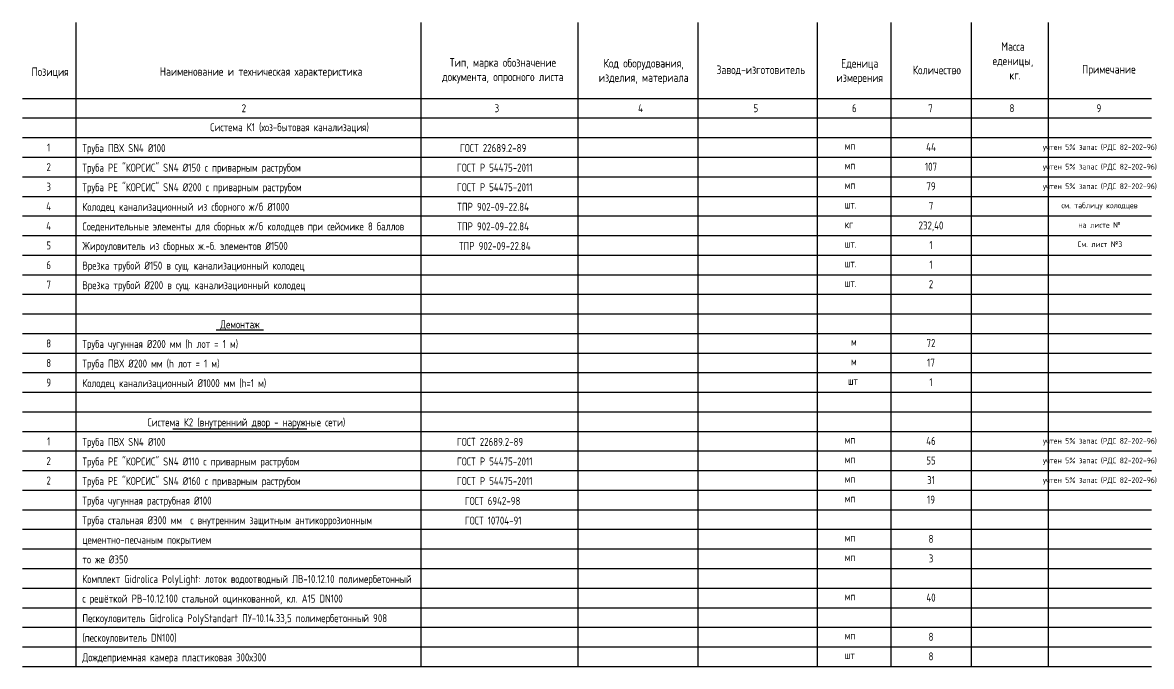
# Model space of a CAD drawing. Header units: millimetres. Extents: x 23834235 to 25435680, y -11289 to 22860162.
# Drawn here: x 24468221 to 24665721, y 22504252 to 22616932 of the extents above; entities that cross this region are included whole.
import ezdxf
from ezdxf.enums import TextEntityAlignment as Align

# ---------------------------------------------------------------- set-up
doc = ezdxf.new("R2010")
doc.units = ezdxf.units.MM
doc.styles.add('GOST 2.304', font='GOST_type.ttf')

msp = doc.modelspace()

# ---------------------------------------------------------------- linework, layer by layer
at = {"ltscale": 2}
for p, q in [((24477525.908, 22616932.301), (24477525.908, 22504251.675)), ((24537901.135, 22616932.301), (24537901.135, 22504251.675)), ((24565386.326, 22616932.301), (24565386.326, 22504251.675)), ((24586388.021, 22616932.301), (24586388.021, 22504251.675)), ((24607219.571, 22616932.301), (24607219.571, 22504251.675)), ((24620149.901, 22616932.301), (24620149.901, 22504251.675)), ((24634163.518, 22616932.301), (24634163.518, 22504251.675)), ((24647740.054, 22504251.675), (24647740.054, 22616932.301)), ((24468221.16, 22603659.532), (24665721.16, 22603659.532)), ((24468221.16, 22600231.675), (24665721.16, 22600231.675)), ((24468221.16, 22596803.818), (24665721.16, 22596803.818)), ((24468221.16, 22593375.961), (24665721.16, 22593375.961)), ((24468221.16, 22589948.104), (24665721.16, 22589948.104)), ((24468221.16, 22586520.246), (24665721.16, 22586520.246)), ((24468221.16, 22586520.246), (24665721.16, 22586520.246)), ((24468221.16, 22583092.389), (24665721.16, 22583092.389)), ((24468221.16, 22583092.389), (24665721.16, 22583092.389)), ((24468221.16, 22579664.532), (24665721.16, 22579664.532)), ((24468221.16, 22579664.532), (24665721.16, 22579664.532)), ((24468221.16, 22576236.675), (24665721.16, 22576236.675)), ((24468221.16, 22572808.818), (24665721.16, 22572808.818)), ((24468221.16, 22569380.961), (24665721.16, 22569380.961)), ((24468221.16, 22565953.104), (24665721.16, 22565953.104)), ((24468221.16, 22562525.247), (24665721.16, 22562525.247)), ((24468221.16, 22559097.389), (24665721.16, 22559097.389)), ((24468221.16, 22555669.532), (24665721.16, 22555669.532)), ((24468221.16, 22552241.675), (24665721.16, 22552241.675)), ((24468221.16, 22548813.818), (24665721.16, 22548813.818)), ((24468221.16, 22545385.961), (24665721.16, 22545385.961)), ((24468221.16, 22541958.104), (24665721.16, 22541958.104)), ((24468221.16, 22538530.247), (24665721.16, 22538530.247)), ((24468221.16, 22535102.389), (24665721.16, 22535102.389)), ((24468221.16, 22531674.532), (24665721.16, 22531674.532)), ((24468221.16, 22528246.675), (24665721.16, 22528246.675)), ((24468221.16, 22524818.818), (24665721.16, 22524818.818)), ((24468221.16, 22521390.961), (24665721.16, 22521390.961)), ((24468221.16, 22517963.104), (24665721.16, 22517963.104)), ((24468221.16, 22514535.247), (24665721.16, 22514535.247)), ((24468221.16, 22511107.39), (24665721.16, 22511107.39)), ((24468221.16, 22507679.532), (24665721.16, 22507679.532)), ((24468221.16, 22504251.675), (24665721.16, 22504251.675))]:
    msp.add_line(p, q, dxfattribs=at)
for p, q in [((24502067.344, 22563187.398), (24510343.836, 22563187.398)), ((24494483.233, 22545827.292), (24517973.31, 22545827.292))]:
    msp.add_line(p, q)

# ---------------------------------------------------------------- texts
at = {"color": 7, "style": 'GOST 2.304'}
for s, height, p in [('2', 1399.971, (24506556.604, 22601246.873)), ('3', 1399.971, (24550808.038, 22601246.873)), ('4', 1399.971, (24575907.63, 22601246.873)), ('5', 1399.971, (24596097.494, 22601246.873)), ('6', 1399.971, (24613323.187, 22601246.873)), ('7', 1399.971, (24626672.776, 22601246.873)), ('8', 1399.971, (24640892.927, 22601246.873)), ('9', 1399.971, (24656107.669, 22601246.873)), ('Cистема К1 (хоз-бытовая канализация)', 1399.97105, (24501013.601, 22597918.68)), ('Труба ПВХ SN4 %%C100', 1399.97105, (24478686.629, 22594265.93)), ('ГОСТ 22689.2-89', 1399.97105, (24544754.729, 22594271.571)), ('мп', 1399.971, (24612066.219, 22594655.823)), ('Труба PE "КОРСИС" SN4 %%C150 с приварным раструбом  ', 1399.97105, (24478686.629, 22590838.073)), ('ГОСТ Р 54475-2011', 1399.97105, (24544215.658, 22590843.714)), ('мп', 1399.971, (24612066.219, 22591227.966)), ('Труба PE "КОРСИС" SN4 %%C200 с приварным раструбом  ', 1399.97105, (24478686.629, 22587410.216)), ('ГОСТ Р 54475-2011', 1399.97105, (24544215.658, 22587415.857)), ('мп', 1399.971, (24612066.219, 22587800.109)), ('Колодец канализационный из сборного ж/б %%C1000', 1399.97105, (24478686.629, 22583982.359)), ('ТПР 902-09-22.84', 1399.97105, (24544281.6, 22583988)), ('шт.', 1399.971, (24612066.219, 22584372.252)), ('Соеденительные элементы для сборных ж/б колодцев при сейсмике 8 баллов', 1399.97105, (24478686.629, 22580554.502)), ('ТПР 902-09-22.84', 1399.97105, (24544281.6, 22580560.143)), ('кг', 1399.971, (24612066.219, 22580944.395)), ('Жироуловитель из сборных ж.-б. элементов %%C1500', 1399.97105, (24478686.629, 22577126.645)), ('ТПР 902-09-22.84', 1399.97105, (24544570.3, 22577132.285)), ('шт.', 1399.971, (24612066.219, 22577516.537)), ('Врезка трубой %%C150 в сущ. канализационный колодец ', 1399.97105, (24478686.629, 22573698.788)), ('шт.', 1399.971, (24612066.219, 22574088.68)), ('Врезка трубой %%C200 в сущ. канализационный колодец ', 1399.97105, (24478686.629, 22570270.93)), ('шт.', 1399.971, (24612066.219, 22570660.823)), ('Демонтаж', 1399.971, (24502811.998, 22563415.216)), ('Труба чугунная %%C200 мм (h лот = 1 м)', 1399.97105, (24478686.629, 22559987.359)), ('м', 1399.971, (24613175.987, 22560377.252)), ('Труба ПВХ %%C200 мм (h лот = 1 м)', 1399.97105, (24478686.629, 22556559.502)), ('м', 1399.971, (24613175.987, 22556949.395)), ('Колодец канализационный %%C1000 мм (h=1 м)', 1399.97105, (24478686.629, 22553131.645)), ('шт', 1399.971, (24612629.116, 22553521.537)), (' Система К2 (внутренний двор - наружные сети)', 1399.97105, (24489354.078, 22546275.93)), ('Труба ПВХ SN4 %%C100', 1399.97105, (24478686.629, 22542848.073)), ('ГОСТ 22689.2-89', 1399.97105, (24544215.658, 22542853.714)), ('мп', 1399.971, (24612066.219, 22543237.966)), ('Труба PE "КОРСИС" SN4 %%C110 с приварным раструбом  ', 1399.97105, (24478686.629, 22539420.216)), ('ГОСТ Р 54475-2011', 1399.97105, (24544215.658, 22539425.857)), ('мп', 1399.971, (24612066.219, 22539810.109)), ('Труба PE "КОРСИС" SN4 %%C160 с приварным раструбом  ', 1399.97105, (24478686.629, 22535992.359)), ('ГОСТ Р 54475-2011', 1399.97105, (24544215.658, 22535998)), ('мп', 1399.971, (24612066.219, 22536382.252)), ('Труба чугунная раструбная %%C100', 1399.97105, (24478686.629, 22532564.502)), ('ГОСТ 6942-98', 1399.97105, (24545596.445, 22532509.749)), ('мп', 1399.971, (24612066.219, 22532954.395)), ('Труба стальная %%C300 мм  с внутренним защитным антикоррозионным', 1399.97105, (24478686.629, 22529136.645)), ('ГОСТ 10704-91', 1399.97105, (24545596.445, 22529081.892)), ('мп', 1399.971, (24612066.219, 22526098.68)), ('цементно-песчаным покрытием ', 1399.97105, (24478686.629, 22525708.788)), ('то же %%C350', 1399.97105, (24478686.629, 22522280.931)), ('мп', 1399.971, (24612066.219, 22522670.823)), ('Комплект Gidrolica PolyLight: лоток водоотводный ЛВ-10.12.10 полимербетонный ', 1399.97105, (24478686.629, 22518853.073)), ('с решёткой РВ-10.12.100 стальной оцинкованной, кл. А15 DN100 ', 1399.97105, (24478686.629, 22515425.216)), ('мп', 1399.971, (24612066.219, 22515815.109)), ('Пескоуловитель Gidrolica PolyStandart ПУ-10.14.33,5 полимербетонный 908 ', 1399.97105, (24478686.629, 22511997.359)), ('(пескоуловитель DN100)', 1399.97105, (24478686.629, 22508569.502)), ('мп', 1399.971, (24612066.219, 22508959.395)), ('Дождеприемная камера пластиковая 300х300', 1399.97105, (24478686.629, 22505141.645)), ('шт', 1399.971, (24612066.219, 22505531.538))]:
    msp.add_text(s, height=height, dxfattribs=at).set_placement(p)
for s, height, p in [('1', 1399.971, (24472784.791, 22595058.069)), ('44', 1399.971, (24627156.526, 22595136.335)), ('учтен 5%%% запас (РДС 82-202-96)', 1000, (24656708.434, 22595143.333)), ('2', 1399.971, (24472784.791, 22591630.212)), ('107', 1399.971, (24627156.526, 22591708.478)), ('учтен 5%%% запас (РДС 82-202-96)', 1000, (24656708.434, 22591715.476)), ('3', 1399.971, (24472784.791, 22588202.355)), ('79', 1399.971, (24627156.526, 22588280.621)), ('учтен 5%%% запас (РДС 82-202-96)', 1000, (24656708.434, 22588287.619)), ('4', 1399.971, (24472784.791, 22584774.498)), ('7', 1399.971, (24627156.526, 22584852.764)), ('см. таблицу колодцев', 1000, (24656642.683, 22584935.944)), ('4', 1399.971, (24472784.791, 22581346.641)), ('232,40', 1399.971, (24627156.526, 22581424.906)), ('на листе №', 1000, (24656642.683, 22581508.087)), ('5', 1399.971, (24472784.791, 22577918.784)), ('1', 1399.971, (24627156.526, 22577997.049)), ('См. лист №3', 1000, (24656708.434, 22578149.012)), ('6', 1399.971, (24472784.791, 22574490.927)), ('1', 1399.971, (24627156.526, 22574569.192)), ('7', 1399.971, (24472784.791, 22571063.069)), ('2', 1399.971, (24627156.526, 22571141.335)), ('8', 1399.971, (24472784.791, 22560779.498)), ('72', 1399.971, (24627156.526, 22560857.764)), ('8', 1399.971, (24472784.791, 22557351.641)), ('17', 1399.971, (24627156.526, 22557429.907)), ('9', 1399.971, (24472784.791, 22553923.784)), ('1', 1399.971, (24627156.526, 22554002.049)), ('1', 1399.971, (24472784.791, 22543640.212)), ('46', 1399.971, (24627156.526, 22543718.478)), ('учтен 5%%% запас (РДС 82-202-96)', 1000, (24656708.434, 22543725.476)), ('2', 1399.971, (24472784.791, 22540212.355)), ('55', 1399.971, (24627156.526, 22540290.621)), ('учтен 5%%% запас (РДС 82-202-96)', 1000, (24656708.434, 22540297.619)), ('2', 1399.971, (24472784.791, 22536784.498)), ('31', 1399.971, (24627156.526, 22536862.764)), ('учтен 5%%% запас (РДС 82-202-96)', 1000, (24656708.434, 22536869.762)), ('19', 1399.971, (24627156.526, 22533434.907)), ('8', 1399.971, (24627156.526, 22526579.192)), ('3', 1399.971, (24627156.526, 22523151.335)), ('40', 1399.971, (24627156.526, 22516295.621)), ('8', 1399.971, (24627156.526, 22509439.907)), ('8', 1399.971, (24627156.526, 22506012.05))]:
    msp.add_text(s, height=height, dxfattribs=at).set_placement(p, align=Align.MIDDLE_CENTER)
at = {"color": 0, "attachment_point": 2, "style": 'GOST 2.304'}
for s, insert, char_height, width in [('Масса \\Pеденицы,\\P кг.', (24641491.916, 22613492.022), 1504.8248, 14272.53465), ('Тип, марка обозначение \\Pдокумента, опросного листа', (24552254.476, 22610698.005), 1504.82483, 27529.62198), ('Код оборудования, изделия, материала', (24576880.637, 22610569.632), 1504.82483, 19850.23044), ('Еденица измерения', (24614691.786, 22610546.561), 1504.82483, 14272.53465), ('Позиция', (24473053.075, 22609090.723), 1504.8248, 9304.748), ('Наименование и техническая характеристика ', (24509965.291, 22609115.927), 1504.82483, 46566.5121), ('Завод-изготовитель', (24597373.719, 22609428.092), 1504.82483, 14272.53465), ('Количество', (24628174.981, 22609387.246), 1504.8248, 14272.53465), ('Примечание', (24658270.161, 22609516.095), 1504.8248, 14272.53465)]:
    msp.add_mtext(s, dxfattribs=dict(at, insert=insert, char_height=char_height, width=width))

doc.saveas('drawing.dxf')
